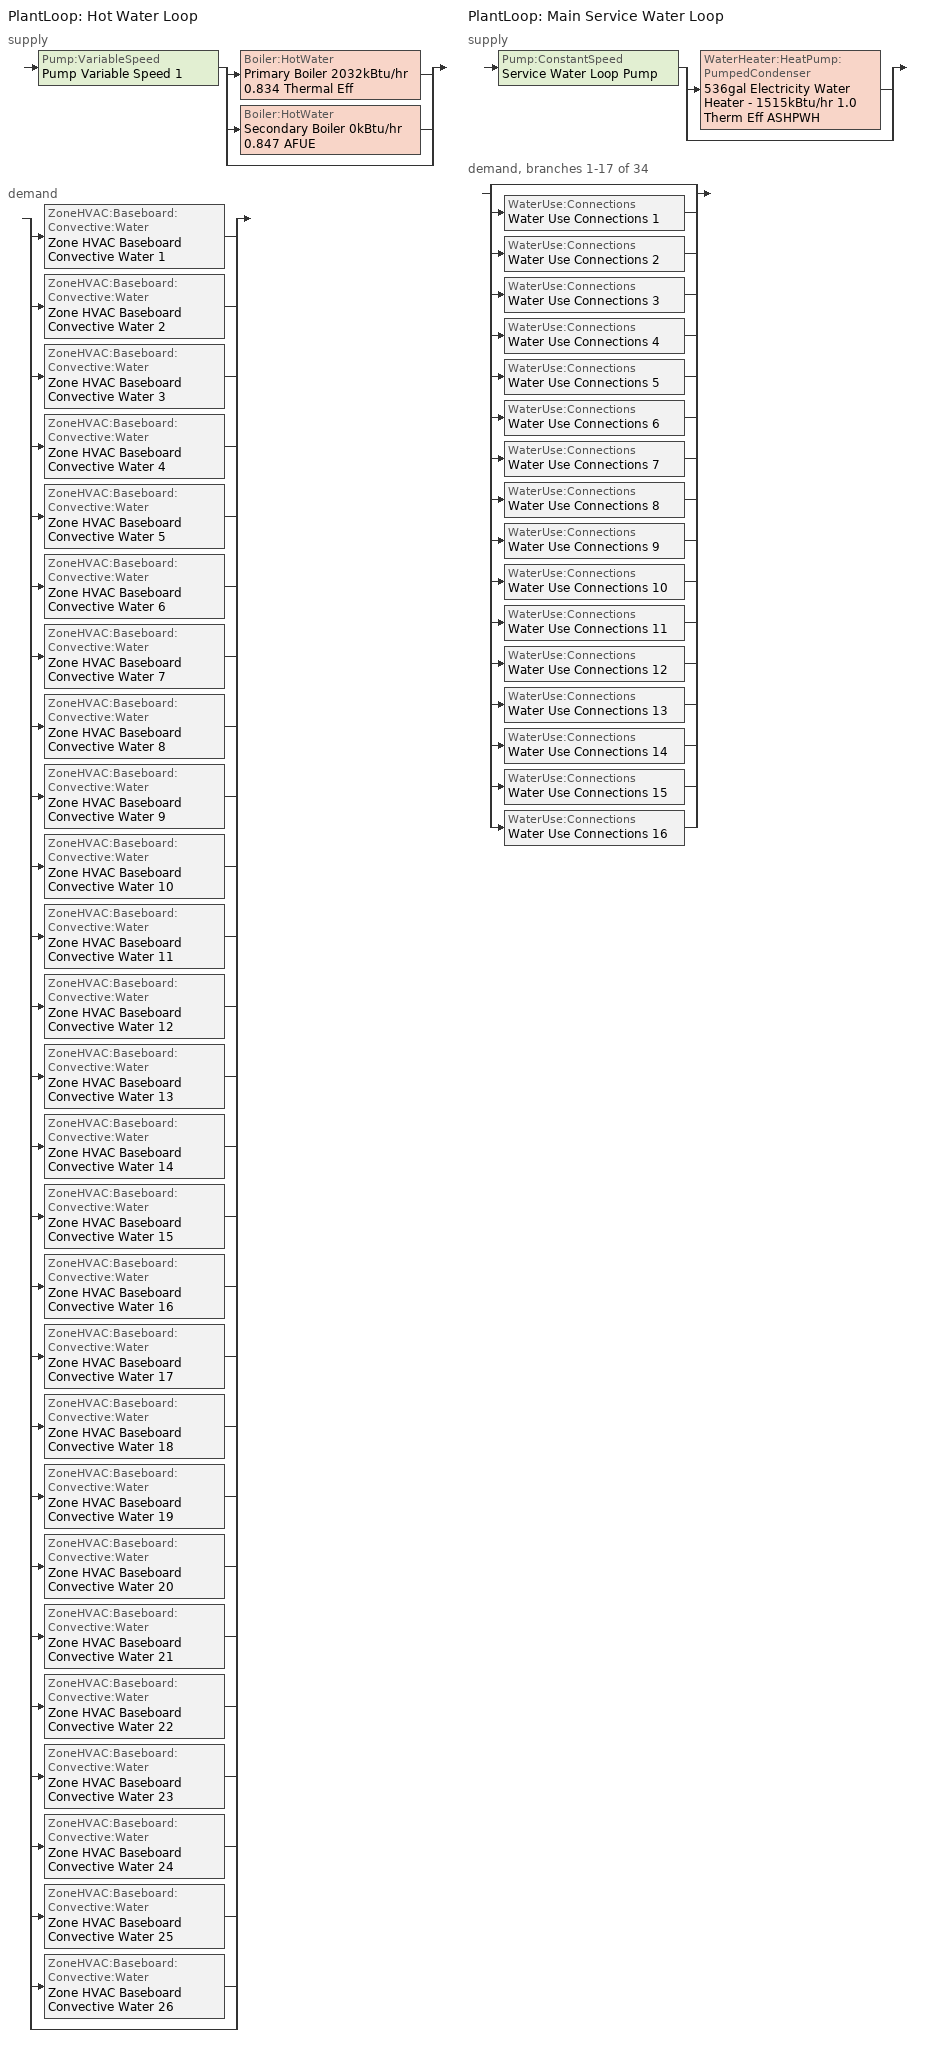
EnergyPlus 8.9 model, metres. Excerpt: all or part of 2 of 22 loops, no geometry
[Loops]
PlantLoop 'Hot Water Loop'
 supply: Pump:VariableSpeed 'Pump Variable Speed 1' > split
  | Boiler:HotWater 'Primary Boiler 2032kBtu/hr 0.834 Thermal Eff'
  | Boiler:HotWater 'Secondary Boiler 0kBtu/hr 0.847 AFUE'
  | bypass
 demand: split
  | ZoneHVAC:Baseboard:Convective:Water 'Zone HVAC Baseboard Convective Water 1'
  | ZoneHVAC:Baseboard:Convective:Water 'Zone HVAC Baseboard Convective Water 2'
  | ZoneHVAC:Baseboard:Convective:Water 'Zone HVAC Baseboard Convective Water 3'
  | ZoneHVAC:Baseboard:Convective:Water 'Zone HVAC Baseboard Convective Water 4'
  | ZoneHVAC:Baseboard:Convective:Water 'Zone HVAC Baseboard Convective Water 5'
  | ZoneHVAC:Baseboard:Convective:Water 'Zone HVAC Baseboard Convective Water 6'
  | ZoneHVAC:Baseboard:Convective:Water 'Zone HVAC Baseboard Convective Water 7'
  | ZoneHVAC:Baseboard:Convective:Water 'Zone HVAC Baseboard Convective Water 8'
  | ZoneHVAC:Baseboard:Convective:Water 'Zone HVAC Baseboard Convective Water 9'
  | ZoneHVAC:Baseboard:Convective:Water 'Zone HVAC Baseboard Convective Water 10'
  | ZoneHVAC:Baseboard:Convective:Water 'Zone HVAC Baseboard Convective Water 11'
  | ZoneHVAC:Baseboard:Convective:Water 'Zone HVAC Baseboard Convective Water 12'
  | ZoneHVAC:Baseboard:Convective:Water 'Zone HVAC Baseboard Convective Water 13'
  | ZoneHVAC:Baseboard:Convective:Water 'Zone HVAC Baseboard Convective Water 14'
  | ZoneHVAC:Baseboard:Convective:Water 'Zone HVAC Baseboard Convective Water 15'
  | ZoneHVAC:Baseboard:Convective:Water 'Zone HVAC Baseboard Convective Water 16'
  | ZoneHVAC:Baseboard:Convective:Water 'Zone HVAC Baseboard Convective Water 17'
  | ZoneHVAC:Baseboard:Convective:Water 'Zone HVAC Baseboard Convective Water 18'
  | ZoneHVAC:Baseboard:Convective:Water 'Zone HVAC Baseboard Convective Water 19'
  | ZoneHVAC:Baseboard:Convective:Water 'Zone HVAC Baseboard Convective Water 20'
  | ZoneHVAC:Baseboard:Convective:Water 'Zone HVAC Baseboard Convective Water 21'
  | ZoneHVAC:Baseboard:Convective:Water 'Zone HVAC Baseboard Convective Water 22'
  | ZoneHVAC:Baseboard:Convective:Water 'Zone HVAC Baseboard Convective Water 23'
  | ZoneHVAC:Baseboard:Convective:Water 'Zone HVAC Baseboard Convective Water 24'
  | ZoneHVAC:Baseboard:Convective:Water 'Zone HVAC Baseboard Convective Water 25'
  | ZoneHVAC:Baseboard:Convective:Water 'Zone HVAC Baseboard Convective Water 26'
  | bypass
PlantLoop 'Main Service Water Loop'
 supply: Pump:ConstantSpeed 'Service Water Loop Pump' > split
  | WaterHeater:HeatPump:PumpedCondenser '536gal Electricity Water Heater - 1515kBtu/hr 1.0 Therm Eff ASHPWH'
  | bypass
 demand, branches 1-17 of 34: split
  | bypass
  | WaterUse:Connections 'Water Use Connections 1'
  | WaterUse:Connections 'Water Use Connections 2'
  | WaterUse:Connections 'Water Use Connections 3'
  | WaterUse:Connections 'Water Use Connections 4'
  | WaterUse:Connections 'Water Use Connections 5'
  | WaterUse:Connections 'Water Use Connections 6'
  | WaterUse:Connections 'Water Use Connections 7'
  | WaterUse:Connections 'Water Use Connections 8'
  | WaterUse:Connections 'Water Use Connections 9'
  | WaterUse:Connections 'Water Use Connections 10'
  | WaterUse:Connections 'Water Use Connections 11'
  | WaterUse:Connections 'Water Use Connections 12'
  | WaterUse:Connections 'Water Use Connections 13'
  | WaterUse:Connections 'Water Use Connections 14'
  | WaterUse:Connections 'Water Use Connections 15'
  | WaterUse:Connections 'Water Use Connections 16'
[Fan:OnOff]
Fan On Off 1: Availability Schedule=Always On Discrete; Fan Total Efficiency=0.82; Pressure Rise {Pa}=300; Maximum Flow Rate {m3/s}=Autosize; Motor Efficiency=0.8; Motor In Airstream Fraction=1; Fan Power Ratio Function of Speed Ratio Curve=Fan On Off Power Curve 54; Fan Efficiency Ratio Function of Speed Ratio Curve=Fan On Off Efficiency Curve 54
[ZoneHVAC:Baseboard:Convective:Water] Availability Schedule=Always On Discrete; Heating Design Capacity Method=HeatingDesignCapacity; Heating Design Capacity {W}=Autosize; Heating Design Capacity Per Floor Area {W/m2}=0; Fraction of Autosized Heating Design Capacity=0.8; U-Factor Times Area Value {W/K}=Autosize; Maximum Water Flow Rate {m3/s}=Autosize; Convergence Tolerance=0.001
Zone HVAC Baseboard Convective Water 18; Zone HVAC Baseboard Convective Water 11; Zone HVAC Baseboard Convective Water 15; Zone HVAC Baseboard Convective Water 16; Zone HVAC Baseboard Convective Water 22; Zone HVAC Baseboard Convective Water 12; Zone HVAC Baseboard Convective Water 13; Zone HVAC Baseboard Convective Water 14; Zone HVAC Baseboard Convective Water 17; Zone HVAC Baseboard Convective Water 26; Zone HVAC Baseboard Convective Water 24; Zone HVAC Baseboard Convective Water 21; Zone HVAC Baseboard Convective Water 23; Zone HVAC Baseboard Convective Water 19; Zone HVAC Baseboard Convective Water 9; Zone HVAC Baseboard Convective Water 10; Zone HVAC Baseboard Convective Water 20; Zone HVAC Baseboard Convective Water 25; Zone HVAC Baseboard Convective Water 1; Zone HVAC Baseboard Convective Water 2; Zone HVAC Baseboard Convective Water 4; Zone HVAC Baseboard Convective Water 5; Zone HVAC Baseboard Convective Water 3; Zone HVAC Baseboard Convective Water 6; Zone HVAC Baseboard Convective Water 7; Zone HVAC Baseboard Convective Water 8
[WaterHeater:HeatPump:PumpedCondenser]
536gal Electricity Water Heater - 1515kBtu/hr 1.0 Therm Eff ASHPWH: Availability Schedule=Always On Discrete; Compressor Setpoint Temperature Schedule=536gal Electricity Water Heater - 1515kBtu/hr 1.0 Therm Eff ASHPWH setpoint; Dead Band Temperature Difference {deltaC}=2; Condenser Water Flow Rate {m3/s}=Autosize; Evaporator Air Flow Rate {m3/s}=Autosize; Inlet Air Configuration=ZoneAndOutdoorAir; Inlet Air Zone=ALL_ST=Gymnasium/Fitness centre playing area_FL=Building Story 1_SCH=B 1; Tank=536gal Electricity Water Heater - 1515kBtu/hr 1.0 Therm Eff; DX Coil=Coil Water Heating Air To Water Heat Pump 1; Minimum Inlet Air Temperature for Compressor Operation {C}=5; Maximum Inlet Air Temperature for Compressor Operation {C}=94; Compressor Location=Zone; Fan=Fan On Off 1; Fan Placement=DrawThrough; On Cycle Parasitic Electric Load {W}=0; Off Cycle Parasitic Electric Load {W}=0; Parasitic Heat Rejection Location=Outdoors; Inlet Air Mixer Schedule=Schedule Ruleset 100
[WaterHeater:Mixed]
536gal Electricity Water Heater - 1515kBtu/hr 1.0 Therm Eff: Tank Volume {m3}=2.02827; Setpoint Temperature Schedule=Service Water Loop Temp - 140F; Deadband Temperature Difference {deltaC}=2; Maximum Temperature Limit {C}=82.2222; Heater Control Type=Cycle; Heater Maximum Capacity {W}=443926; Heater Ignition Minimum Flow Rate {m3/s}=0; Heater Ignition Delay {s}=0; Heater Fuel Type=Electricity; Heater Thermal Efficiency=0.96; Off Cycle Parasitic Fuel Consumption Rate {W}=155.228; Off Cycle Parasitic Fuel Type=Electricity; Off Cycle Parasitic Heat Fraction to Tank=0.8; On Cycle Parasitic Fuel Consumption Rate {W}=155.228; On Cycle Parasitic Fuel Type=Electricity; On Cycle Parasitic Heat Fraction to Tank=0; Ambient Temperature Indicator=Zone; Ambient Temperature Zone=ALL_ST=Gymnasium/Fitness centre playing area_FL=Building Story 1_SCH=B 1; Off Cycle Loss Coefficient to Ambient Temperature {W/K}=6.25624; Off Cycle Loss Fraction to Zone=1; On Cycle Loss Coefficient to Ambient Temperature {W/K}=6.25624; On Cycle Loss Fraction to Zone=1; Use Side Effectiveness=1; Source Side Effectiveness=1; Use Side Design Flow Rate {m3/s}=Autosize; Source Side Design Flow Rate {m3/s}=Autosize; Indirect Water Heating Recovery Time {hr}=1.5; Source Side Flow Control Mode=IndirectHeatPrimarySetpoint
[Coil:WaterHeating:AirToWaterHeatPump:Pumped]
Coil Water Heating Air To Water Heat Pump 1: Rated Heating Capacity {W}=443926; Rated COP {W/W}=3; Rated Sensible Heat Ratio=0.6956; Rated Evaporator Inlet Air Dry-Bulb Temperature {C}=29.44; Rated Evaporator Inlet Air Wet-Bulb Temperature {C}=22.22; Rated Condenser Inlet Water Temperature {C}=55.72; Rated Evaporator Air Flow Rate {m3/s}=Autosize; Rated Condenser Water Flow Rate {m3/s}=Autosize; Evaporator Fan Power Included in Rated COP=No; Condenser Pump Power Included in Rated COP=No; Condenser Pump Heat Included in Rated Heating Capacity and Rated COP=No; Condenser Water Pump Power {W}=150; Fraction of Condenser Pump Heat to Water=0.1; Crankcase Heater Capacity {W}=100; Maximum Ambient Temperature for Crankcase Heater Operation {C}=5; Evaporator Air Temperature Type for Curve Objects=WetBulbTemperature; Heating Capacity Function of Temperature Curve=Curve Biquadratic 41; Heating Capacity Function of Air Flow Fraction Curve=Curve Quadratic 59; Heating Capacity Function of Water Flow Fraction Curve=Curve Quadratic 60; Heating COP Function of Temperature Curve=Curve Biquadratic 42; Heating COP Function of Air Flow Fraction Curve=Curve Quadratic 61; Heating COP Function of Water Flow Fraction Curve=Curve Quadratic 62; Part Load Fraction Correlation Curve=Curve Quadratic 63
[PlantLoop] Fluid Type=Water; Maximum Loop Flow Rate {m3/s}=Autosize; Minimum Loop Flow Rate {m3/s}=0; Plant Loop Volume {m3}=Autocalculate; Load Distribution Scheme=Optimal; Plant Loop Demand Calculation Scheme=SingleSetpoint
Name | Plant Equipment Operation Scheme | Maximum Loop Temperature {C} | Minimum Loop Temperature {C}
Hot Water Loop | Hot Water Loop Operation Schemes | 100 | 0
Main Service Water Loop | Main Service Water Loop Operation Schemes | 60 | 10
[Sizing:Plant] Loop Type=Heating; Sizing Option=NonCoincident; Zone Timesteps in Averaging Window=1; Coincident Sizing Factor Mode=None
Name | Design Loop Exit Temperature {C} | Loop Design Temperature Difference {deltaC}
Hot Water Loop | 82 | 16
Main Service Water Loop | 60 | 5
[Pump:VariableSpeed]
Pump Variable Speed 1: Design Maximum Flow Rate {m3/s}=Autosize; Design Pump Head {Pa}=179352; Design Power Consumption {W}=Autosize; Motor Efficiency=0.895; Fraction of Motor Inefficiencies to Fluid Stream=0; Coefficient 1 of the Part Load Performance Curve=0; Coefficient 2 of the Part Load Performance Curve=1; Coefficient 3 of the Part Load Performance Curve=0; Coefficient 4 of the Part Load Performance Curve=0; Design Minimum Flow Rate {m3/s}=0; Pump Control Type=Intermittent; Skin Loss Radiative Fraction=0.5; Design Power Sizing Method=PowerPerFlowPerPressure; Design Electric Power per Unit Flow Rate {W/(m3/s)}=348701.1; Design Shaft Power per Unit Flow Rate per Unit Head=1.50185; Design Minimum Flow Rate Fraction=0
[Boiler:HotWater] Fuel Type=FuelOil#2; Nominal Thermal Efficiency=0.96; Design Water Outlet Temperature {C}=82; Design Water Flow Rate {m3/s}=Autosize; Maximum Part Load Ratio=1; Optimum Part Load Ratio=1; Water Outlet Upper Temperature Limit {C}=99; Parasitic Electric Load {W}=0; Sizing Factor=1
Name | Nominal Capacity {W} | Minimum Part Load Ratio | Boiler Flow Mode
Primary Boiler 2032kBtu/hr 0.834 Thermal Eff | 595603 | 0.25 | LeavingSetpointModulated
Secondary Boiler 0kBtu/hr 0.847 AFUE | 0.001 | 0 | ConstantFlow
[SetpointManager:OutdoorAirReset]
Setpoint Manager Outdoor Air Reset 1: Control Variable=Temperature; Setpoint at Outdoor Low Temperature {C}=82; Outdoor Low Temperature {C}=-16; Setpoint at Outdoor High Temperature {C}=60; Outdoor High Temperature {C}=0
[PlantEquipmentOperationSchemes] Control Scheme Object Type 1=PlantEquipmentOperation:HeatingLoad; Control Scheme Schedule Name 1=Always On Discrete
Name | Control Scheme Name 1
Hot Water Loop Operation Schemes | Hot Water Loop Heating Operation Scheme
Main Service Water Loop Operation Schemes | Main Service Water Loop Heating Operation Scheme
[PlantEquipmentOperation:HeatingLoad] Load Range Lower Limit 1 {W}=0; Load Range Upper Limit 1 {W}=1000000000
Name | Range Equipment List Name 1
Hot Water Loop Heating Operation Scheme | Hot Water Loop Heating Equipment List
Main Service Water Loop Heating Operation Scheme | Main Service Water Loop Heating Equipment List
[PlantEquipmentList]
Hot Water Loop Heating Equipment List: Boiler:HotWater, Primary Boiler 2032kBtu/hr 0.834 Thermal Eff, Boiler:HotWater, Secondary Boiler 0kBtu/hr 0.847 AFUE
Main Service Water Loop Heating Equipment List: WaterHeater:HeatPump:PumpedCondenser, 536gal Electricity Water Heater - 1515kBtu/hr 1.0 Therm Eff ASHPWH
[Pump:ConstantSpeed]
Service Water Loop Pump: Design Flow Rate {m3/s}=Autosize; Design Pump Head {Pa}=1.07052e+06; Design Power Consumption {W}=Autosize; Motor Efficiency=0.865; Fraction of Motor Inefficiencies to Fluid Stream=0; Pump Control Type=Intermittent; Design Power Sizing Method=PowerPerFlowPerPressure; Design Electric Power per Unit Flow Rate {W/(m3/s)}=348701.1; Design Shaft Power per Unit Flow Rate per Unit Head=1.28205
[SetpointManager:Scheduled]
Service hot water setpoint manager: Control Variable=Temperature; Schedule=Service Water Loop Temp - 140F
[WaterUse:Connections]
Name | Water Use Equipment Name 1
Water Use Connections 1 | Auditorium_zn_1_flr_1 Service Water Use 0.5gal/min
Water Use Connections 2 | Aux_gym_zn_1_flr_1 Service Water Use 1.89gal/min
Water Use Connections 3 | Cafeteria_zn_1_flr_1 Service Water Use 0.47gal/min
Water Use Connections 4 | Corner_class_1_pod_1_zn_1_flr_1 Service Water Use 0.07gal/min
Water Use Connections 5 | Corner_class_1_pod_1_zn_1_flr_2 Service Water Use 0.07gal/min
Water Use Connections 6 | Corner_class_1_pod_2_zn_1_flr_1 Service Water Use 0.07gal/min
Water Use Connections 7 | Corner_class_1_pod_2_zn_1_flr_2 Service Water Use 0.07gal/min
Water Use Connections 8 | Corner_class_1_pod_3_zn_1_flr_1 Service Water Use 0.07gal/min
Water Use Connections 9 | Corner_class_1_pod_3_zn_1_flr_2 Service Water Use 0.07gal/min
Water Use Connections 10 | Corner_class_2_pod_1_zn_1_flr_1 Service Water Use 0.07gal/min
Water Use Connections 11 | Corner_class_2_pod_1_zn_1_flr_2 Service Water Use 0.07gal/min
Water Use Connections 12 | Corner_class_2_pod_2_zn_1_flr_1 Service Water Use 0.07gal/min
Water Use Connections 13 | Corner_class_2_pod_2_zn_1_flr_2 Service Water Use 0.07gal/min
Water Use Connections 14 | Corner_class_2_pod_3_zn_1_flr_1 Service Water Use 0.07gal/min
Water Use Connections 15 | Corner_class_2_pod_3_zn_1_flr_2 Service Water Use 0.07gal/min
Water Use Connections 16 | Gym_zn_1_flr_1 Service Water Use 2.99gal/min
[WaterUse:Equipment]
Name | Peak Flow Rate {m3/s} | Flow Rate Fraction Schedule | Target Temperature Schedule | Zone | Sensible Fraction Schedule | Latent Fraction Schedule
Auditorium_zn_1_flr_1 Service Water Use 0.5gal/min | 3.1485e-05 | NECB-C-Service Water Heating | Schedule Ruleset 5 | ALL_ST=Audience seating area permanent - auditorium_FL=Building Story 1_SCH=C | Schedule Ruleset 3 | Schedule Ruleset 4
Aux_gym_zn_1_flr_1 Service Water Use 1.89gal/min | 0.000119312 | NECB-B-Service Water Heating | Schedule Ruleset 8 | ALL_ST=Gymnasium/Fitness centre playing area_FL=Building Story 1_SCH=B 1 | Schedule Ruleset 6 | Schedule Ruleset 7
Cafeteria_zn_1_flr_1 Service Water Use 0.47gal/min | 2.98279e-05 | NECB-C-Service Water Heating | Schedule Ruleset 11 | ALL_ST=Conference/Meeting/Multi-purpose room_FL=Building Story 1_SCH=C | Schedule Ruleset 9 | Schedule Ruleset 10
Corner_class_1_pod_1_zn_1_flr_1 Service Water Use 0.07gal/min | 4.55704e-06 | NECB-D-Service Water Heating | Schedule Ruleset 14 | ALL_ST=Classroom/Lecture hall/Training room other_FL=Building Story 1_SCH=D | Schedule Ruleset 12 | Schedule Ruleset 13
Corner_class_1_pod_1_zn_1_flr_2 Service Water Use 0.07gal/min | 4.55704e-06 | NECB-D-Service Water Heating | Schedule Ruleset 17 | ALL_ST=Classroom/Lecture hall/Training room other_FL=Building Story 2_SCH=D 3 | Schedule Ruleset 15 | Schedule Ruleset 16
Corner_class_1_pod_2_zn_1_flr_1 Service Water Use 0.07gal/min | 4.55704e-06 | NECB-D-Service Water Heating | Schedule Ruleset 20 | ALL_ST=Classroom/Lecture hall/Training room other_FL=Building Story 1_SCH=D | Schedule Ruleset 18 | Schedule Ruleset 19
Corner_class_1_pod_2_zn_1_flr_2 Service Water Use 0.07gal/min | 4.55704e-06 | NECB-D-Service Water Heating | Schedule Ruleset 23 | ALL_ST=Classroom/Lecture hall/Training room other_FL=Building Story 2_SCH=D 3 | Schedule Ruleset 21 | Schedule Ruleset 22
Corner_class_1_pod_3_zn_1_flr_1 Service Water Use 0.07gal/min | 4.55704e-06 | NECB-D-Service Water Heating | Schedule Ruleset 26 | ALL_ST=Classroom/Lecture hall/Training room other_FL=Building Story 1_SCH=D | Schedule Ruleset 24 | Schedule Ruleset 25
Corner_class_1_pod_3_zn_1_flr_2 Service Water Use 0.07gal/min | 4.55704e-06 | NECB-D-Service Water Heating | Schedule Ruleset 29 | ALL_ST=Classroom/Lecture hall/Training room other_FL=Building Story 2_SCH=D 3 | Schedule Ruleset 27 | Schedule Ruleset 28
Corner_class_2_pod_1_zn_1_flr_1 Service Water Use 0.07gal/min | 4.55704e-06 | NECB-D-Service Water Heating | Schedule Ruleset 32 | ALL_ST=Classroom/Lecture hall/Training room other_FL=Building Story 1_SCH=D 3 | Schedule Ruleset 30 | Schedule Ruleset 31
Corner_class_2_pod_1_zn_1_flr_2 Service Water Use 0.07gal/min | 4.55704e-06 | NECB-D-Service Water Heating | Schedule Ruleset 35 | ALL_ST=Classroom/Lecture hall/Training room other_FL=Building Story 2_SCH=D | Schedule Ruleset 33 | Schedule Ruleset 34
Corner_class_2_pod_2_zn_1_flr_1 Service Water Use 0.07gal/min | 4.55704e-06 | NECB-D-Service Water Heating | Schedule Ruleset 38 | ALL_ST=Classroom/Lecture hall/Training room other_FL=Building Story 1_SCH=D 3 | Schedule Ruleset 36 | Schedule Ruleset 37
Corner_class_2_pod_2_zn_1_flr_2 Service Water Use 0.07gal/min | 4.55704e-06 | NECB-D-Service Water Heating | Schedule Ruleset 41 | ALL_ST=Classroom/Lecture hall/Training room other_FL=Building Story 2_SCH=D | Schedule Ruleset 39 | Schedule Ruleset 40
Corner_class_2_pod_3_zn_1_flr_1 Service Water Use 0.07gal/min | 4.55704e-06 | NECB-D-Service Water Heating | Schedule Ruleset 44 | ALL_ST=Classroom/Lecture hall/Training room other_FL=Building Story 1_SCH=D 3 | Schedule Ruleset 42 | Schedule Ruleset 43
Corner_class_2_pod_3_zn_1_flr_2 Service Water Use 0.07gal/min | 4.55704e-06 | NECB-D-Service Water Heating | Schedule Ruleset 47 | ALL_ST=Classroom/Lecture hall/Training room other_FL=Building Story 2_SCH=D | Schedule Ruleset 45 | Schedule Ruleset 46
Gym_zn_1_flr_1 Service Water Use 2.99gal/min | 0.00018891 | NECB-B-Service Water Heating | Schedule Ruleset 50 | ALL_ST=Gymnasium/Fitness centre playing area_FL=Building Story 1_SCH=B | Schedule Ruleset 48 | Schedule Ruleset 49
[Schedule:Day:Interval]
Service Water Loop Temp - 140F Default: No, 24:00, 57.5
NECB-B-Service Water Heating Default; NECB-B-Service Water Heating Default|Wkdy Day: No, 01:00, 0.6, 02:00, 0.5, 09:00, 0.05, 11:00, 0.7, 12:00, 0.4, 13:00, 0.5, 15:00, 0.6, 16:00, 0.4, 18:00, 0.3, 19:00, 0.4, 20:00, 0.5, 22:00, 0.8, 24:00, 0.9
NECB-B-Service Water Heating Sat Day: No, 01:00, 0.7, 02:00, 0.6, 09:00, 0.05, 11:00, 0.7, 12:00, 0.4, 13:00, 0.5, 15:00, 0.6, 16:00, 0.4, 18:00, 0.3, 19:00, 0.4, 20:00, 0.5, 22:00, 0.8, 24:00, 0.9
NECB-B-Service Water Heating Sun|Hol Day: No, 01:00, 0.5, 02:00, 0.6, 09:00, 0.05, 11:00, 0.7, 12:00, 0.4, 13:00, 0.5, 15:00, 0.6, 16:00, 0.4, 18:00, 0.3, 19:00, 0.4, 20:00, 0.5, 22:00, 0.8, 24:00, 0.5
NECB-C-Service Water Heating Default; NECB-C-Service Water Heating Default|Wkdy Day: No, 08:00, 0.05, 09:00, 0.1, 10:00, 0.2, 11:00, 0.3, 12:00, 0.4, 16:00, 0.8, 17:00, 0.6, 18:00, 0.4, 19:00, 0.3, 21:00, 0.2, 24:00, 0.05
NECB-C-Service Water Heating Sat Day: No, 08:00, 0.05, 09:00, 0.1, 10:00, 0.2, 11:00, 0.3, 12:00, 0.5, 16:00, 0.9, 17:00, 0.7, 18:00, 0.5, 19:00, 0.3, 21:00, 0.2, 24:00, 0.05
NECB-C-Service Water Heating Sun|Hol Day: No, 08:00, 0.05, 09:00, 0.1, 10:00, 0.2, 11:00, 0.3, 12:00, 0.5, 17:00, 0.9, 18:00, 0.5, 19:00, 0.3, 24:00, 0.05
NECB-D-Service Water Heating Default; NECB-D-Service Water Heating Default|Wkdy Day: No, 08:00, 0.05, 10:00, 0.5, 16:00, 0.9, 17:00, 0.7, 18:00, 0.3, 21:00, 0.5, 22:00, 0.3, 24:00, 0.05
NECB-D-Service Water Heating Sat Day; NECB-D-Service Water Heating Sun|Hol Day; Schedule Day 12; Schedule Day 15; Schedule Day 18; Schedule Day 21; Schedule Day 24; Schedule Day 27; Schedule Day 30; Schedule Day 33; Schedule Day 36; Schedule Day 39; Schedule Day 42; Schedule Day 45; Schedule Day 48; Schedule Day 51; Schedule Day 6; Schedule Day 9: No, 24:00, 0.05
Schedule Day 10; Schedule Day 13; Schedule Day 141; Schedule Day 16; Schedule Day 19; Schedule Day 22; Schedule Day 25; Schedule Day 28; Schedule Day 31; Schedule Day 34; Schedule Day 37; Schedule Day 40; Schedule Day 43; Schedule Day 46; Schedule Day 49; Schedule Day 52; Schedule Day 7: No, 24:00, 60
Schedule Day 11; Schedule Day 14; Schedule Day 17; Schedule Day 20; Schedule Day 23; Schedule Day 26; Schedule Day 29; Schedule Day 32; Schedule Day 35; Schedule Day 38; Schedule Day 41; Schedule Day 44; Schedule Day 47; Schedule Day 5; Schedule Day 50; Schedule Day 8: No, 24:00, 0.2
Schedule Day 142: No, 24:00, 1
[Schedule:Week:Daily]
Service Water Loop Temp - 140F Week Rule - Jan1-Dec31: Service Water Loop Temp - 140F Default, Service Water Loop Temp - 140F Default, Service Water Loop Temp - 140F Default, Service Water Loop Temp - 140F Default, Service Water Loop Temp - 140F Default, Service Water Loop Temp - 140F Default, Service Water Loop Temp - 140F Default, Service Water Loop Temp - 140F Default, Service Water Loop Temp - 140F Default, Service Water Loop Temp - 140F Default, Service Water Loop Temp - 140F Default, Service Water Loop Temp - 140F Default
536gal Electricity Water Heater - 1515kBtu/hr 1.0 Therm Eff ASHPWH setpoint Week Rule - Jan1-Dec31: Schedule Day 141, Schedule Day 141, Schedule Day 141, Schedule Day 141, Schedule Day 141, Schedule Day 141, Schedule Day 141, Schedule Day 141, Schedule Day 141, Schedule Day 141, Schedule Day 141, Schedule Day 141
NECB-B-Service Water Heating Week Rule - Jan1-Dec31: NECB-B-Service Water Heating Sun|Hol Day, NECB-B-Service Water Heating Default|Wkdy Day, NECB-B-Service Water Heating Default|Wkdy Day, NECB-B-Service Water Heating Default|Wkdy Day, NECB-B-Service Water Heating Default|Wkdy Day, NECB-B-Service Water Heating Default|Wkdy Day, NECB-B-Service Water Heating Sat Day, NECB-B-Service Water Heating Default, NECB-B-Service Water Heating Default, NECB-B-Service Water Heating Default, NECB-B-Service Water Heating Default, NECB-B-Service Water Heating Default
NECB-C-Service Water Heating Week Rule - Jan1-Dec31: NECB-C-Service Water Heating Sun|Hol Day, NECB-C-Service Water Heating Default|Wkdy Day, NECB-C-Service Water Heating Default|Wkdy Day, NECB-C-Service Water Heating Default|Wkdy Day, NECB-C-Service Water Heating Default|Wkdy Day, NECB-C-Service Water Heating Default|Wkdy Day, NECB-C-Service Water Heating Sat Day, NECB-C-Service Water Heating Default, NECB-C-Service Water Heating Default, NECB-C-Service Water Heating Default, NECB-C-Service Water Heating Default, NECB-C-Service Water Heating Default
NECB-D-Service Water Heating Week Rule - Jan1-Dec31: NECB-D-Service Water Heating Sun|Hol Day, NECB-D-Service Water Heating Default|Wkdy Day, NECB-D-Service Water Heating Default|Wkdy Day, NECB-D-Service Water Heating Default|Wkdy Day, NECB-D-Service Water Heating Default|Wkdy Day, NECB-D-Service Water Heating Default|Wkdy Day, NECB-D-Service Water Heating Sat Day, NECB-D-Service Water Heating Default, NECB-D-Service Water Heating Default, NECB-D-Service Water Heating Default, NECB-D-Service Water Heating Default, NECB-D-Service Water Heating Default
Schedule Ruleset 10 Week Rule - Jan1-Dec31: Schedule Day 12, Schedule Day 12, Schedule Day 12, Schedule Day 12, Schedule Day 12, Schedule Day 12, Schedule Day 12, Schedule Day 12, Schedule Day 12, Schedule Day 12, Schedule Day 12, Schedule Day 12
Schedule Ruleset 100 Week Rule - Jan1-Dec31: Schedule Day 142, Schedule Day 142, Schedule Day 142, Schedule Day 142, Schedule Day 142, Schedule Day 142, Schedule Day 142, Schedule Day 142, Schedule Day 142, Schedule Day 142, Schedule Day 142, Schedule Day 142
Schedule Ruleset 11 Week Rule - Jan1-Dec31: Schedule Day 13, Schedule Day 13, Schedule Day 13, Schedule Day 13, Schedule Day 13, Schedule Day 13, Schedule Day 13, Schedule Day 13, Schedule Day 13, Schedule Day 13, Schedule Day 13, Schedule Day 13
Schedule Ruleset 12 Week Rule - Jan1-Dec31: Schedule Day 14, Schedule Day 14, Schedule Day 14, Schedule Day 14, Schedule Day 14, Schedule Day 14, Schedule Day 14, Schedule Day 14, Schedule Day 14, Schedule Day 14, Schedule Day 14, Schedule Day 14
Schedule Ruleset 13 Week Rule - Jan1-Dec31: Schedule Day 15, Schedule Day 15, Schedule Day 15, Schedule Day 15, Schedule Day 15, Schedule Day 15, Schedule Day 15, Schedule Day 15, Schedule Day 15, Schedule Day 15, Schedule Day 15, Schedule Day 15
Schedule Ruleset 14 Week Rule - Jan1-Dec31: Schedule Day 16, Schedule Day 16, Schedule Day 16, Schedule Day 16, Schedule Day 16, Schedule Day 16, Schedule Day 16, Schedule Day 16, Schedule Day 16, Schedule Day 16, Schedule Day 16, Schedule Day 16
Schedule Ruleset 15 Week Rule - Jan1-Dec31: Schedule Day 17, Schedule Day 17, Schedule Day 17, Schedule Day 17, Schedule Day 17, Schedule Day 17, Schedule Day 17, Schedule Day 17, Schedule Day 17, Schedule Day 17, Schedule Day 17, Schedule Day 17
Schedule Ruleset 16 Week Rule - Jan1-Dec31: Schedule Day 18, Schedule Day 18, Schedule Day 18, Schedule Day 18, Schedule Day 18, Schedule Day 18, Schedule Day 18, Schedule Day 18, Schedule Day 18, Schedule Day 18, Schedule Day 18, Schedule Day 18
Schedule Ruleset 17 Week Rule - Jan1-Dec31: Schedule Day 19, Schedule Day 19, Schedule Day 19, Schedule Day 19, Schedule Day 19, Schedule Day 19, Schedule Day 19, Schedule Day 19, Schedule Day 19, Schedule Day 19, Schedule Day 19, Schedule Day 19
Schedule Ruleset 18 Week Rule - Jan1-Dec31: Schedule Day 20, Schedule Day 20, Schedule Day 20, Schedule Day 20, Schedule Day 20, Schedule Day 20, Schedule Day 20, Schedule Day 20, Schedule Day 20, Schedule Day 20, Schedule Day 20, Schedule Day 20
Schedule Ruleset 19 Week Rule - Jan1-Dec31: Schedule Day 21, Schedule Day 21, Schedule Day 21, Schedule Day 21, Schedule Day 21, Schedule Day 21, Schedule Day 21, Schedule Day 21, Schedule Day 21, Schedule Day 21, Schedule Day 21, Schedule Day 21
Schedule Ruleset 20 Week Rule - Jan1-Dec31: Schedule Day 22, Schedule Day 22, Schedule Day 22, Schedule Day 22, Schedule Day 22, Schedule Day 22, Schedule Day 22, Schedule Day 22, Schedule Day 22, Schedule Day 22, Schedule Day 22, Schedule Day 22
Schedule Ruleset 21 Week Rule - Jan1-Dec31: Schedule Day 23, Schedule Day 23, Schedule Day 23, Schedule Day 23, Schedule Day 23, Schedule Day 23, Schedule Day 23, Schedule Day 23, Schedule Day 23, Schedule Day 23, Schedule Day 23, Schedule Day 23
Schedule Ruleset 22 Week Rule - Jan1-Dec31: Schedule Day 24, Schedule Day 24, Schedule Day 24, Schedule Day 24, Schedule Day 24, Schedule Day 24, Schedule Day 24, Schedule Day 24, Schedule Day 24, Schedule Day 24, Schedule Day 24, Schedule Day 24
Schedule Ruleset 23 Week Rule - Jan1-Dec31: Schedule Day 25, Schedule Day 25, Schedule Day 25, Schedule Day 25, Schedule Day 25, Schedule Day 25, Schedule Day 25, Schedule Day 25, Schedule Day 25, Schedule Day 25, Schedule Day 25, Schedule Day 25
Schedule Ruleset 24 Week Rule - Jan1-Dec31: Schedule Day 26, Schedule Day 26, Schedule Day 26, Schedule Day 26, Schedule Day 26, Schedule Day 26, Schedule Day 26, Schedule Day 26, Schedule Day 26, Schedule Day 26, Schedule Day 26, Schedule Day 26
Schedule Ruleset 25 Week Rule - Jan1-Dec31: Schedule Day 27, Schedule Day 27, Schedule Day 27, Schedule Day 27, Schedule Day 27, Schedule Day 27, Schedule Day 27, Schedule Day 27, Schedule Day 27, Schedule Day 27, Schedule Day 27, Schedule Day 27
Schedule Ruleset 26 Week Rule - Jan1-Dec31: Schedule Day 28, Schedule Day 28, Schedule Day 28, Schedule Day 28, Schedule Day 28, Schedule Day 28, Schedule Day 28, Schedule Day 28, Schedule Day 28, Schedule Day 28, Schedule Day 28, Schedule Day 28
Schedule Ruleset 27 Week Rule - Jan1-Dec31: Schedule Day 29, Schedule Day 29, Schedule Day 29, Schedule Day 29, Schedule Day 29, Schedule Day 29, Schedule Day 29, Schedule Day 29, Schedule Day 29, Schedule Day 29, Schedule Day 29, Schedule Day 29
Schedule Ruleset 28 Week Rule - Jan1-Dec31: Schedule Day 30, Schedule Day 30, Schedule Day 30, Schedule Day 30, Schedule Day 30, Schedule Day 30, Schedule Day 30, Schedule Day 30, Schedule Day 30, Schedule Day 30, Schedule Day 30, Schedule Day 30
Schedule Ruleset 29 Week Rule - Jan1-Dec31: Schedule Day 31, Schedule Day 31, Schedule Day 31, Schedule Day 31, Schedule Day 31, Schedule Day 31, Schedule Day 31, Schedule Day 31, Schedule Day 31, Schedule Day 31, Schedule Day 31, Schedule Day 31
Schedule Ruleset 3 Week Rule - Jan1-Dec31: Schedule Day 5, Schedule Day 5, Schedule Day 5, Schedule Day 5, Schedule Day 5, Schedule Day 5, Schedule Day 5, Schedule Day 5, Schedule Day 5, Schedule Day 5, Schedule Day 5, Schedule Day 5
Schedule Ruleset 30 Week Rule - Jan1-Dec31: Schedule Day 32, Schedule Day 32, Schedule Day 32, Schedule Day 32, Schedule Day 32, Schedule Day 32, Schedule Day 32, Schedule Day 32, Schedule Day 32, Schedule Day 32, Schedule Day 32, Schedule Day 32
Schedule Ruleset 31 Week Rule - Jan1-Dec31: Schedule Day 33, Schedule Day 33, Schedule Day 33, Schedule Day 33, Schedule Day 33, Schedule Day 33, Schedule Day 33, Schedule Day 33, Schedule Day 33, Schedule Day 33, Schedule Day 33, Schedule Day 33
Schedule Ruleset 32 Week Rule - Jan1-Dec31: Schedule Day 34, Schedule Day 34, Schedule Day 34, Schedule Day 34, Schedule Day 34, Schedule Day 34, Schedule Day 34, Schedule Day 34, Schedule Day 34, Schedule Day 34, Schedule Day 34, Schedule Day 34
Schedule Ruleset 33 Week Rule - Jan1-Dec31: Schedule Day 35, Schedule Day 35, Schedule Day 35, Schedule Day 35, Schedule Day 35, Schedule Day 35, Schedule Day 35, Schedule Day 35, Schedule Day 35, Schedule Day 35, Schedule Day 35, Schedule Day 35
Schedule Ruleset 34 Week Rule - Jan1-Dec31: Schedule Day 36, Schedule Day 36, Schedule Day 36, Schedule Day 36, Schedule Day 36, Schedule Day 36, Schedule Day 36, Schedule Day 36, Schedule Day 36, Schedule Day 36, Schedule Day 36, Schedule Day 36
Schedule Ruleset 35 Week Rule - Jan1-Dec31: Schedule Day 37, Schedule Day 37, Schedule Day 37, Schedule Day 37, Schedule Day 37, Schedule Day 37, Schedule Day 37, Schedule Day 37, Schedule Day 37, Schedule Day 37, Schedule Day 37, Schedule Day 37
Schedule Ruleset 36 Week Rule - Jan1-Dec31: Schedule Day 38, Schedule Day 38, Schedule Day 38, Schedule Day 38, Schedule Day 38, Schedule Day 38, Schedule Day 38, Schedule Day 38, Schedule Day 38, Schedule Day 38, Schedule Day 38, Schedule Day 38
Schedule Ruleset 37 Week Rule - Jan1-Dec31: Schedule Day 39, Schedule Day 39, Schedule Day 39, Schedule Day 39, Schedule Day 39, Schedule Day 39, Schedule Day 39, Schedule Day 39, Schedule Day 39, Schedule Day 39, Schedule Day 39, Schedule Day 39
Schedule Ruleset 38 Week Rule - Jan1-Dec31: Schedule Day 40, Schedule Day 40, Schedule Day 40, Schedule Day 40, Schedule Day 40, Schedule Day 40, Schedule Day 40, Schedule Day 40, Schedule Day 40, Schedule Day 40, Schedule Day 40, Schedule Day 40
Schedule Ruleset 39 Week Rule - Jan1-Dec31: Schedule Day 41, Schedule Day 41, Schedule Day 41, Schedule Day 41, Schedule Day 41, Schedule Day 41, Schedule Day 41, Schedule Day 41, Schedule Day 41, Schedule Day 41, Schedule Day 41, Schedule Day 41
Schedule Ruleset 4 Week Rule - Jan1-Dec31: Schedule Day 6, Schedule Day 6, Schedule Day 6, Schedule Day 6, Schedule Day 6, Schedule Day 6, Schedule Day 6, Schedule Day 6, Schedule Day 6, Schedule Day 6, Schedule Day 6, Schedule Day 6
Schedule Ruleset 40 Week Rule - Jan1-Dec31: Schedule Day 42, Schedule Day 42, Schedule Day 42, Schedule Day 42, Schedule Day 42, Schedule Day 42, Schedule Day 42, Schedule Day 42, Schedule Day 42, Schedule Day 42, Schedule Day 42, Schedule Day 42
Schedule Ruleset 41 Week Rule - Jan1-Dec31: Schedule Day 43, Schedule Day 43, Schedule Day 43, Schedule Day 43, Schedule Day 43, Schedule Day 43, Schedule Day 43, Schedule Day 43, Schedule Day 43, Schedule Day 43, Schedule Day 43, Schedule Day 43
Schedule Ruleset 42 Week Rule - Jan1-Dec31: Schedule Day 44, Schedule Day 44, Schedule Day 44, Schedule Day 44, Schedule Day 44, Schedule Day 44, Schedule Day 44, Schedule Day 44, Schedule Day 44, Schedule Day 44, Schedule Day 44, Schedule Day 44
Schedule Ruleset 43 Week Rule - Jan1-Dec31: Schedule Day 45, Schedule Day 45, Schedule Day 45, Schedule Day 45, Schedule Day 45, Schedule Day 45, Schedule Day 45, Schedule Day 45, Schedule Day 45, Schedule Day 45, Schedule Day 45, Schedule Day 45
Schedule Ruleset 44 Week Rule - Jan1-Dec31: Schedule Day 46, Schedule Day 46, Schedule Day 46, Schedule Day 46, Schedule Day 46, Schedule Day 46, Schedule Day 46, Schedule Day 46, Schedule Day 46, Schedule Day 46, Schedule Day 46, Schedule Day 46
Schedule Ruleset 45 Week Rule - Jan1-Dec31: Schedule Day 47, Schedule Day 47, Schedule Day 47, Schedule Day 47, Schedule Day 47, Schedule Day 47, Schedule Day 47, Schedule Day 47, Schedule Day 47, Schedule Day 47, Schedule Day 47, Schedule Day 47
Schedule Ruleset 46 Week Rule - Jan1-Dec31: Schedule Day 48, Schedule Day 48, Schedule Day 48, Schedule Day 48, Schedule Day 48, Schedule Day 48, Schedule Day 48, Schedule Day 48, Schedule Day 48, Schedule Day 48, Schedule Day 48, Schedule Day 48
Schedule Ruleset 47 Week Rule - Jan1-Dec31: Schedule Day 49, Schedule Day 49, Schedule Day 49, Schedule Day 49, Schedule Day 49, Schedule Day 49, Schedule Day 49, Schedule Day 49, Schedule Day 49, Schedule Day 49, Schedule Day 49, Schedule Day 49
Schedule Ruleset 48 Week Rule - Jan1-Dec31: Schedule Day 50, Schedule Day 50, Schedule Day 50, Schedule Day 50, Schedule Day 50, Schedule Day 50, Schedule Day 50, Schedule Day 50, Schedule Day 50, Schedule Day 50, Schedule Day 50, Schedule Day 50
Schedule Ruleset 49 Week Rule - Jan1-Dec31: Schedule Day 51, Schedule Day 51, Schedule Day 51, Schedule Day 51, Schedule Day 51, Schedule Day 51, Schedule Day 51, Schedule Day 51, Schedule Day 51, Schedule Day 51, Schedule Day 51, Schedule Day 51
Schedule Ruleset 5 Week Rule - Jan1-Dec31: Schedule Day 7, Schedule Day 7, Schedule Day 7, Schedule Day 7, Schedule Day 7, Schedule Day 7, Schedule Day 7, Schedule Day 7, Schedule Day 7, Schedule Day 7, Schedule Day 7, Schedule Day 7
Schedule Ruleset 50 Week Rule - Jan1-Dec31: Schedule Day 52, Schedule Day 52, Schedule Day 52, Schedule Day 52, Schedule Day 52, Schedule Day 52, Schedule Day 52, Schedule Day 52, Schedule Day 52, Schedule Day 52, Schedule Day 52, Schedule Day 52
Schedule Ruleset 6 Week Rule - Jan1-Dec31: Schedule Day 8, Schedule Day 8, Schedule Day 8, Schedule Day 8, Schedule Day 8, Schedule Day 8, Schedule Day 8, Schedule Day 8, Schedule Day 8, Schedule Day 8, Schedule Day 8, Schedule Day 8
Schedule Ruleset 7 Week Rule - Jan1-Dec31: Schedule Day 9, Schedule Day 9, Schedule Day 9, Schedule Day 9, Schedule Day 9, Schedule Day 9, Schedule Day 9, Schedule Day 9, Schedule Day 9, Schedule Day 9, Schedule Day 9, Schedule Day 9
Schedule Ruleset 8 Week Rule - Jan1-Dec31: Schedule Day 10, Schedule Day 10, Schedule Day 10, Schedule Day 10, Schedule Day 10, Schedule Day 10, Schedule Day 10, Schedule Day 10, Schedule Day 10, Schedule Day 10, Schedule Day 10, Schedule Day 10
Schedule Ruleset 9 Week Rule - Jan1-Dec31: Schedule Day 11, Schedule Day 11, Schedule Day 11, Schedule Day 11, Schedule Day 11, Schedule Day 11, Schedule Day 11, Schedule Day 11, Schedule Day 11, Schedule Day 11, Schedule Day 11, Schedule Day 11
[Schedule:Year]
Service Water Loop Temp - 140F: Service Water Loop Temp - 140F Week Rule - Jan1-Dec31, 1, 1, 12, 31
536gal Electricity Water Heater - 1515kBtu/hr 1.0 Therm Eff ASHPWH setpoint: 536gal Electricity Water Heater - 1515kBtu/hr 1.0 Therm Eff ASHPWH setpoint Week Rule - Jan1-Dec31, 1, 1, 12, 31
NECB-B-Service Water Heating: NECB-B-Service Water Heating Week Rule - Jan1-Dec31, 1, 1, 12, 31
NECB-C-Service Water Heating: NECB-C-Service Water Heating Week Rule - Jan1-Dec31, 1, 1, 12, 31
NECB-D-Service Water Heating: NECB-D-Service Water Heating Week Rule - Jan1-Dec31, 1, 1, 12, 31
Schedule Ruleset 10: Schedule Ruleset 10 Week Rule - Jan1-Dec31, 1, 1, 12, 31
Schedule Ruleset 100: Schedule Ruleset 100 Week Rule - Jan1-Dec31, 1, 1, 12, 31
Schedule Ruleset 11: Schedule Ruleset 11 Week Rule - Jan1-Dec31, 1, 1, 12, 31
Schedule Ruleset 12: Schedule Ruleset 12 Week Rule - Jan1-Dec31, 1, 1, 12, 31
Schedule Ruleset 13: Schedule Ruleset 13 Week Rule - Jan1-Dec31, 1, 1, 12, 31
Schedule Ruleset 14: Schedule Ruleset 14 Week Rule - Jan1-Dec31, 1, 1, 12, 31
Schedule Ruleset 15: Schedule Ruleset 15 Week Rule - Jan1-Dec31, 1, 1, 12, 31
Schedule Ruleset 16: Schedule Ruleset 16 Week Rule - Jan1-Dec31, 1, 1, 12, 31
Schedule Ruleset 17: Schedule Ruleset 17 Week Rule - Jan1-Dec31, 1, 1, 12, 31
Schedule Ruleset 18: Schedule Ruleset 18 Week Rule - Jan1-Dec31, 1, 1, 12, 31
Schedule Ruleset 19: Schedule Ruleset 19 Week Rule - Jan1-Dec31, 1, 1, 12, 31
Schedule Ruleset 20: Schedule Ruleset 20 Week Rule - Jan1-Dec31, 1, 1, 12, 31
Schedule Ruleset 21: Schedule Ruleset 21 Week Rule - Jan1-Dec31, 1, 1, 12, 31
Schedule Ruleset 22: Schedule Ruleset 22 Week Rule - Jan1-Dec31, 1, 1, 12, 31
Schedule Ruleset 23: Schedule Ruleset 23 Week Rule - Jan1-Dec31, 1, 1, 12, 31
Schedule Ruleset 24: Schedule Ruleset 24 Week Rule - Jan1-Dec31, 1, 1, 12, 31
Schedule Ruleset 25: Schedule Ruleset 25 Week Rule - Jan1-Dec31, 1, 1, 12, 31
Schedule Ruleset 26: Schedule Ruleset 26 Week Rule - Jan1-Dec31, 1, 1, 12, 31
Schedule Ruleset 27: Schedule Ruleset 27 Week Rule - Jan1-Dec31, 1, 1, 12, 31
Schedule Ruleset 28: Schedule Ruleset 28 Week Rule - Jan1-Dec31, 1, 1, 12, 31
Schedule Ruleset 29: Schedule Ruleset 29 Week Rule - Jan1-Dec31, 1, 1, 12, 31
Schedule Ruleset 3: Schedule Ruleset 3 Week Rule - Jan1-Dec31, 1, 1, 12, 31
Schedule Ruleset 30: Schedule Ruleset 30 Week Rule - Jan1-Dec31, 1, 1, 12, 31
Schedule Ruleset 31: Schedule Ruleset 31 Week Rule - Jan1-Dec31, 1, 1, 12, 31
Schedule Ruleset 32: Schedule Ruleset 32 Week Rule - Jan1-Dec31, 1, 1, 12, 31
Schedule Ruleset 33: Schedule Ruleset 33 Week Rule - Jan1-Dec31, 1, 1, 12, 31
Schedule Ruleset 34: Schedule Ruleset 34 Week Rule - Jan1-Dec31, 1, 1, 12, 31
Schedule Ruleset 35: Schedule Ruleset 35 Week Rule - Jan1-Dec31, 1, 1, 12, 31
Schedule Ruleset 36: Schedule Ruleset 36 Week Rule - Jan1-Dec31, 1, 1, 12, 31
Schedule Ruleset 37: Schedule Ruleset 37 Week Rule - Jan1-Dec31, 1, 1, 12, 31
Schedule Ruleset 38: Schedule Ruleset 38 Week Rule - Jan1-Dec31, 1, 1, 12, 31
Schedule Ruleset 39: Schedule Ruleset 39 Week Rule - Jan1-Dec31, 1, 1, 12, 31
Schedule Ruleset 4: Schedule Ruleset 4 Week Rule - Jan1-Dec31, 1, 1, 12, 31
Schedule Ruleset 40: Schedule Ruleset 40 Week Rule - Jan1-Dec31, 1, 1, 12, 31
Schedule Ruleset 41: Schedule Ruleset 41 Week Rule - Jan1-Dec31, 1, 1, 12, 31
Schedule Ruleset 42: Schedule Ruleset 42 Week Rule - Jan1-Dec31, 1, 1, 12, 31
Schedule Ruleset 43: Schedule Ruleset 43 Week Rule - Jan1-Dec31, 1, 1, 12, 31
Schedule Ruleset 44: Schedule Ruleset 44 Week Rule - Jan1-Dec31, 1, 1, 12, 31
Schedule Ruleset 45: Schedule Ruleset 45 Week Rule - Jan1-Dec31, 1, 1, 12, 31
Schedule Ruleset 46: Schedule Ruleset 46 Week Rule - Jan1-Dec31, 1, 1, 12, 31
Schedule Ruleset 47: Schedule Ruleset 47 Week Rule - Jan1-Dec31, 1, 1, 12, 31
Schedule Ruleset 48: Schedule Ruleset 48 Week Rule - Jan1-Dec31, 1, 1, 12, 31
Schedule Ruleset 49: Schedule Ruleset 49 Week Rule - Jan1-Dec31, 1, 1, 12, 31
Schedule Ruleset 5: Schedule Ruleset 5 Week Rule - Jan1-Dec31, 1, 1, 12, 31
Schedule Ruleset 50: Schedule Ruleset 50 Week Rule - Jan1-Dec31, 1, 1, 12, 31
Schedule Ruleset 6: Schedule Ruleset 6 Week Rule - Jan1-Dec31, 1, 1, 12, 31
Schedule Ruleset 7: Schedule Ruleset 7 Week Rule - Jan1-Dec31, 1, 1, 12, 31
Schedule Ruleset 8: Schedule Ruleset 8 Week Rule - Jan1-Dec31, 1, 1, 12, 31
Schedule Ruleset 9: Schedule Ruleset 9 Week Rule - Jan1-Dec31, 1, 1, 12, 31
[Schedule:Constant]
Always On Discrete: Hourly Value=1
[Curve:Exponent]
Fan On Off Power Curve 54: Coefficient1 Constant=1; Coefficient2 Constant=0; Coefficient3 Constant=0; Minimum Value of x {BasedOnField A2}=0; Maximum Value of x {BasedOnField A2}=1
[Curve:Cubic]
Fan On Off Efficiency Curve 54: Coefficient1 Constant=1; Coefficient2 x=0; Coefficient3 x**2=0; Coefficient4 x**3=0; Minimum Value of x {BasedOnField A2}=0; Maximum Value of x {BasedOnField A2}=1
[Curve:Biquadratic] Minimum Value of x {BasedOnField A2}=0; Maximum Value of x {BasedOnField A2}=40; Minimum Value of y {BasedOnField A3}=20; Maximum Value of y {BasedOnField A3}=90; Input Unit Type for X=Temperature; Input Unit Type for Y=Temperature; Output Unit Type=Dimensionless
Name | Coefficient1 Constant | Coefficient2 x | Coefficient3 x**2 | Coefficient4 y | Coefficient5 y**2 | Coefficient6 x*y
Curve Biquadratic 41 | 0.369827 | 0.043341 | -0.00023 | 0.000466 | 2.6e-005 | -0.00027
Curve Biquadratic 42 | 1.19713 | 0.077849 | -1.6e-06 | -0.02675 | 0.000296 | -0.00112
[Curve:Quadratic] Coefficient3 x**2=0; Minimum Value of x {BasedOnField A2}=0; Maximum Value of x {BasedOnField A2}=1
Name | Coefficient1 Constant | Coefficient2 x
Curve Quadratic 59; Curve Quadratic 60; Curve Quadratic 61; Curve Quadratic 62 | 1 | 0
Curve Quadratic 63 | 0.75 | 0.25
